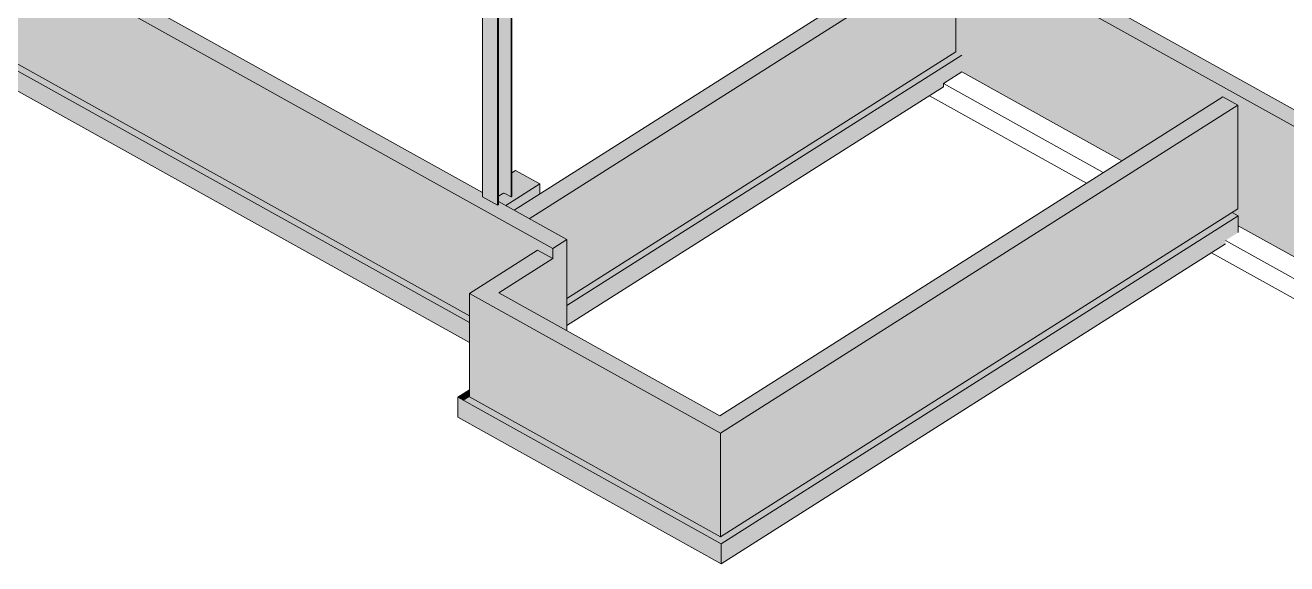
# Model space of a CAD drawing. Header units: inches. Extents: x -6914 to -1312, y -6607 to 4236.
# Drawn here: x -6074 to -5466, y -6498 to -6238 of the extents above; entities that cross this region are included whole.
import ezdxf

# ---------------------------------------------------------------- set-up
doc = ezdxf.new("R2010")
doc.units = ezdxf.units.IN
doc.header["$MEASUREMENT"] = 0
doc.layers.add('S-COLS', color=52, linetype='Continuous', lineweight=9)
doc.layers.add('S-FNDN', color=32, linetype='Continuous', lineweight=9)

msp = doc.modelspace()

# ---------------------------------------------------------------- hatches: boundary and pattern name
at = {"layer": 'S-COLS'}
for points in [[(-5845.7, -6320.64), (-5843.63, -6319.33), (-5843.71, -6151.39), (-5848.75, -6154.58), (-5848.72, -6155.17), (-5845.7, -6156.85), (-5845.7, -6318.72)], [(-5843.63, -6319.33), (-5843.15, -6319.22), (-5842.82, -6319.27), (-5842.66, -6319.27), (-5842.66, -6151.32), (-5843.15, -6151.23), (-5843.48, -6151.29), (-5843.63, -6151.34), (-5843.63, -6318.72)], [(-5839.64, -6321), (-5839.64, -6153), (-5842.66, -6151.32), (-5842.66, -6319.32), (-5842.18, -6319.58)], [(-5846.08, -6325.08), (-5846.08, -6157.09), (-5853.38, -6153.03), (-5853.38, -6321.02)], [(-5846.08, -6325.08), (-5845.7, -6324.84), (-5845.7, -6156.85), (-5846.08, -6157.09), (-5846.08, -6323.37)], [(-5839.64, -6321), (-5839.26, -6320.75), (-5839.26, -6152.76), (-5839.64, -6153), (-5839.64, -6318.72)]]:
    msp.add_hatch(color=256, dxfattribs=at).paths.add_polyline_path(points, flags=0)
at = {"layer": 'S-FNDN'}
for color, points in [(7, [(-5819.55, -6345.95), (-5812.72, -6341.62), (-5845.7, -6323.26), (-5845.7, -6324.84), (-5846.08, -6325.08), (-5853.38, -6321.02), (-5853.38, -6318.98), (-6061.7, -6203.01), (-6061.7, -6204.6), (-6062.08, -6204.84), (-6069.37, -6200.78), (-6069.37, -6198.74), (-6298.12, -6071.4), (-6298.12, -6072.98), (-6298.51, -6073.22), (-6305.8, -6069.16), (-6305.8, -6067.12), (-6534.55, -5939.78), (-6534.55, -5941.36), (-6534.94, -5941.6), (-6542.23, -5937.54), (-6542.23, -5935.5), (-6770.98, -5808.16), (-6770.98, -5809.74), (-6771.37, -5809.98), (-6778.66, -5805.92), (-6778.66, -5803.89), (-6858.55, -5759.41), (-6858.55, -5760.99), (-6858.93, -5761.24), (-6866.23, -5757.17), (-6866.23, -5755.14), (-6886.23, -5744), (-6893.07, -5748.34), (-5826.85, -6341.89)]), (7, [(-5859.67, -6378.32), (-5859.67, -6367.53), (-5826.85, -6346.72), (-5819.55, -6350.78), (-5819.55, -6345.95), (-6893.07, -5748.34), (-6893.07, -5786.95), (-6889.28, -5789.06), (-6889.28, -5798.71), (-6893.07, -5801.11), (-6893.07, -5803.04), (-5865.12, -6375.29)]), (7, [(-5859.67, -6381.58), (-5859.67, -6378.32), (-6893.07, -5803.04), (-6895.8, -5804.77), (-5870.97, -6375.29)]), (7, [(-5859.67, -6391.23), (-5859.67, -6381.58), (-6895.8, -5804.77), (-6895.8, -5814.42), (-5888.31, -6375.29)]), (256, [(-5237.47, -6412.31), (-5232, -6408.84), (-5237.11, -6406), (-5237.11, -6404.37), (-5392.16, -6318.05), (-5392.16, -6319.23), (-5392.54, -6319.47), (-5399.84, -6315.41), (-5399.84, -6313.78), (-5596.84, -6204.11), (-5596.84, -6205.28), (-5597.22, -6205.52), (-5604.52, -6201.46), (-5604.52, -6199.83), (-5618.48, -6192.06), (-5625.32, -6196.4), (-5379.85, -6333.05)]), (256, [(-5237.47, -6475.05), (-5237.47, -6412.31), (-5625.32, -6196.4), (-5625.32, -6251.09), (-5622.4, -6252.72), (-5622.4, -6260.76), (-5545.34, -6303.66), (-5496.7, -6272.82), (-5489.41, -6276.88), (-5489.41, -6326.75), (-5492.14, -6328.49), (-5489.22, -6330.11), (-5489.22, -6334.9), (-5246.96, -6469.77)]), (7, [(-5830.83, -6331.53), (-5664.29, -6225.94), (-5671.59, -6221.87), (-5838.13, -6327.47), (-5834.88, -6329.28)]), (7, [(-5738.63, -6434.91), (-5489.41, -6276.88), (-5496.7, -6272.82), (-5745.93, -6430.85), (-5739.09, -6434.65)]), (254, [(-5738.63, -6484.78), (-5489.41, -6326.75), (-5489.41, -6276.88), (-5738.63, -6434.91), (-5738.63, -6480.83)]), (256, [(-5838.13, -6327.47), (-5825.77, -6319.64), (-5825.77, -6314.81), (-5842.18, -6325.22)]), (254, [(-5738.45, -6488.14), (-5489.22, -6330.11), (-5492.14, -6328.49), (-5738.63, -6484.78), (-5748.85, -6479.09), (-5751.58, -6480.83), (-5738.63, -6488.04)]), (7, [(-5738.45, -6497.79), (-5495.38, -6343.67), (-5495.38, -6342.06), (-5489.22, -6338.16), (-5489.22, -6330.11), (-5738.45, -6488.14)]), (7, [(-5812.72, -6385.53), (-5812.72, -6341.62), (-5819.55, -6345.95), (-5819.55, -6381.72), (-5814.48, -6384.54)]), (7, [(-5845.54, -6367.26), (-5819.55, -6350.78), (-5826.85, -6346.72), (-5852.83, -6363.19)]), (254, [(-5819.55, -6381.72), (-5819.55, -6350.78), (-5845.54, -6367.26), (-5822.68, -6379.98)]), (7, [(-5745.93, -6430.85), (-5739.09, -6426.51), (-5852.83, -6363.19), (-5859.67, -6367.53), (-5812.72, -6393.67)]), (254, [(-5745.93, -6480.72), (-5745.93, -6430.85), (-5859.67, -6367.53), (-5859.67, -6417.4), (-5748.85, -6479.09)]), (254, [(-5862.41, -6419.13), (-5859.67, -6417.4), (-5859.67, -6413.92), (-5865.32, -6417.51)]), (7, [(-5862.41, -6428.79), (-5862.41, -6419.13), (-5865.32, -6417.51), (-5865.32, -6427.16)]), (7, [(-5751.58, -6480.83), (-5748.85, -6479.09), (-5859.67, -6417.4), (-5862.41, -6419.13), (-5751.78, -6480.72)]), (7, [(-5751.58, -6490.48), (-5751.58, -6480.83), (-5862.41, -6419.13), (-5862.41, -6428.79), (-5755.79, -6488.14)]), (7, [(-5738.63, -6484.78), (-5738.63, -6434.91), (-5745.93, -6430.85), (-5745.93, -6480.72), (-5739.27, -6484.42)]), (7, [(-5738.45, -6497.79), (-5738.45, -6488.14), (-5751.58, -6480.83), (-5751.58, -6490.48), (-5738.63, -6497.69)])]:
    msp.add_hatch(color=color, dxfattribs=at).paths.add_polyline_path(points, flags=0)
h = msp.add_hatch(color=7, dxfattribs=at)
h.paths.add_polyline_path([(-5812.72, -6369.92), (-5625.32, -6251.09), (-5625.32, -6196.4), (-5664.29, -6221.11), (-5664.29, -6225.94), (-5830.83, -6331.53), (-5812.72, -6341.62), (-5812.72, -6367.53)], flags=0)
h.paths.add_polyline_path([(-5572.54, -6217.63), (-5509.2, -6177.47), (-5509.2, -6129.34), (-5470.69, -6104.92), (-5472.15, -6104.1), (-5590.4, -6179.08), (-5590.4, -6189.9), (-5586.96, -6187.72), (-5575.29, -6194.22), (-5575.29, -6216.1)], flags=0)
h.paths.add_polyline_path([(-5605.34, -6199.37), (-5604.52, -6198.85), (-5604.52, -6188.04), (-5614.43, -6194.32), (-5606.76, -6198.58)], flags=0)
h.paths.add_polyline_path([(-5615.31, -6193.83), (-5604.52, -6185.85), (-5604.52, -6183.21), (-5618.48, -6192.06)], flags=0)
h.paths.add_polyline_path([(-5590.4, -6175.41), (-5579.41, -6167.29), (-5590.4, -6174.26)], flags=0)
h.paths.add_polyline_path([(-5465.47, -6101.61), (-5428.83, -6078.37), (-5430.29, -6077.56), (-5466.93, -6100.8)], flags=0)
h.paths.add_polyline_path([(-5423.61, -6075.07), (-5423.27, -6074.85), (-5423.27, -6073.11), (-5425.07, -6074.25)], flags=0)
h = msp.add_hatch(color=7, dxfattribs=at)
h.paths.add_polyline_path([(-5812.72, -6373.4), (-5622.4, -6252.72), (-5625.32, -6251.09), (-5812.72, -6369.92), (-5812.72, -6371.97)], flags=0)
h.paths.add_polyline_path([(-5569.62, -6219.26), (-5507.74, -6180.02), (-5509.2, -6179.21), (-5509.2, -6177.47), (-5572.54, -6217.63)], flags=0)
h = msp.add_hatch(color=7, dxfattribs=at)
h.paths.add_polyline_path([(-5812.72, -6383.05), (-5631.29, -6268.01), (-5631.29, -6266.4), (-5622.4, -6260.76), (-5622.4, -6252.72), (-5812.72, -6373.4), (-5812.72, -6382.91)], flags=0)
h.paths.add_polyline_path([(-5561.52, -6223.77), (-5507.74, -6189.67), (-5507.74, -6180.02), (-5569.62, -6219.26), (-5562.26, -6223.36)], flags=0)
h = msp.add_hatch(color=256, dxfattribs=at)
h.paths.add_polyline_path([(-5842.18, -6325.22), (-5825.77, -6314.81), (-5837.45, -6308.31), (-5839.26, -6309.46), (-5839.26, -6320.75), (-5839.64, -6321), (-5842.97, -6319.21), (-5843.48, -6319.28), (-5843.63, -6319.33), (-5845.7, -6320.64), (-5845.7, -6323.26), (-5842.66, -6324.95)], flags=0)
h.paths.add_polyline_path([(-5853.38, -6318.98), (-5853.38, -6318.41), (-5853.86, -6318.72)], flags=0)

# ---------------------------------------------------------------- linework, layer by layer
at = {"layer": 'S-COLS'}
for p, q in [((-5853.38, -6153.03), (-5853.38, -6321.02)), ((-5846.08, -6325.08), (-5846.08, -6157.09)), ((-5845.7, -6324.84), (-5845.7, -6156.85)), ((-5839.64, -6321), (-5839.64, -6153)), ((-5839.26, -6320.75), (-5839.26, -6152.76)), ((-5846.08, -6325.08), (-5853.38, -6321.02)), ((-5843.63, -6319.33), (-5845.7, -6320.64)), ((-5839.64, -6321), (-5842.66, -6319.32)), ((-5839.26, -6320.75), (-5839.64, -6321)), ((-5845.7, -6324.84), (-5846.08, -6325.08))]:
    msp.add_line(p, q, dxfattribs=at)
msp.add_polyline3d([(-5842.66, -6319.32, 0), (-5842.97, -6319.21, 0), (-5843.33, -6319.22, 0), (-5843.63, -6319.33, 0)], dxfattribs=at)
at = {"layer": 'S-FNDN'}
for p, q in [((-5819.55, -6345.95), (-6893.07, -5748.34)), ((-6895.8, -5804.77), (-5859.67, -6381.58)), ((-6893.07, -5803.04), (-5859.67, -6378.32)), ((-6895.8, -5814.42), (-5859.67, -6391.23)), ((-5230.17, -6416.37), (-5625.32, -6196.4)), ((-6058.18, -6204.97), (-5853.38, -6318.98)), ((-5625.32, -6201.22), (-5625.32, -6251.09)), ((-5593.67, -6205.87), (-5399.84, -6313.78)), ((-5838.13, -6327.47), (-5671.59, -6221.87)), ((-5664.29, -6225.94), (-5830.83, -6331.53)), ((-5812.72, -6369.92), (-5625.32, -6251.09)), ((-5812.72, -6373.4), (-5622.4, -6252.72)), ((-5631.29, -6266.4), (-5622.4, -6260.76)), ((-5622.4, -6260.76), (-5545.34, -6303.66)), ((-5631.29, -6266.4), (-5554.23, -6309.3)), ((-5631.29, -6268.01), (-5631.29, -6266.4)), ((-5812.72, -6383.05), (-5631.29, -6268.01)), ((-5739.09, -6426.51), (-5496.7, -6272.82)), ((-5562.33, -6314.44), (-5638.04, -6272.29)), ((-5489.41, -6276.88), (-5496.7, -6272.82)), ((-5489.41, -6276.88), (-5738.63, -6434.91)), ((-5489.41, -6326.75), (-5489.41, -6276.88)), ((-5839.26, -6309.46), (-5837.45, -6308.31)), ((-5837.45, -6308.31), (-5825.77, -6314.81)), ((-5825.77, -6314.81), (-5842.18, -6325.22)), ((-5825.77, -6319.64), (-5825.77, -6314.81)), ((-5853.86, -6318.72), (-5853.38, -6318.41)), ((-5845.7, -6323.26), (-5812.72, -6341.62)), ((-5738.63, -6484.78), (-5489.41, -6326.75)), ((-5738.45, -6488.14), (-5489.22, -6330.11)), ((-5489.22, -6330.11), (-5492.14, -6328.49)), ((-5489.22, -6338.16), (-5489.22, -6330.11)), ((-5489.22, -6334.9), (-5230.17, -6479.11)), ((-5819.55, -6345.95), (-5812.72, -6341.62)), ((-5819.55, -6350.78), (-5819.55, -6345.95)), ((-5812.72, -6341.62), (-5812.72, -6385.53)), ((-5495.38, -6343.67), (-5738.45, -6497.79)), ((-5495.38, -6342.06), (-5255.84, -6475.4)), ((-5859.67, -6367.53), (-5826.85, -6346.72)), ((-5819.55, -6350.78), (-5845.54, -6367.26)), ((-5819.55, -6350.78), (-5826.85, -6346.72)), ((-5256.1, -6484.91), (-5502.13, -6347.95)), ((-5738.63, -6434.91), (-5859.67, -6367.53)), ((-5859.67, -6367.53), (-5859.67, -6417.4)), ((-5845.54, -6367.26), (-5739.09, -6426.51)), ((-5859.67, -6413.92), (-5865.32, -6417.51)), ((-5865.32, -6417.51), (-5738.45, -6488.14)), ((-5865.32, -6427.16), (-5865.32, -6417.51)), ((-5859.67, -6417.4), (-5738.63, -6484.78)), ((-5738.45, -6497.79), (-5865.32, -6427.16)), ((-5738.63, -6434.91), (-5738.63, -6484.78)), ((-5738.45, -6488.14), (-5738.45, -6497.79))]:
    msp.add_line(p, q, dxfattribs=at)

doc.saveas('drawing.dxf')
